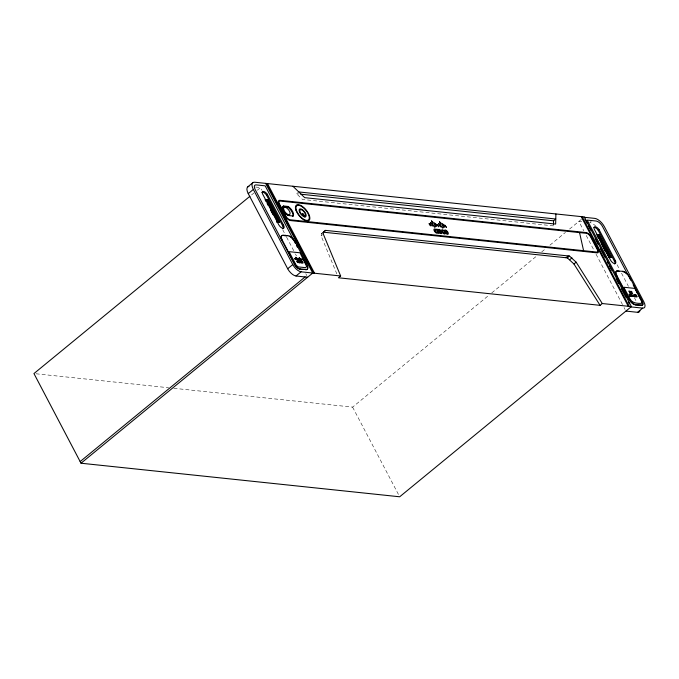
<?xml version="1.0" encoding="UTF-8"?>
<svg xmlns="http://www.w3.org/2000/svg" width="679" height="679" viewBox="0 0 679 679"><rect width="100%" height="100%" fill="white"/><g stroke="black" fill="none" stroke-linecap="round" stroke-linejoin="round"><path stroke-width="0.51" stroke-dasharray="3.4 2.55" d="M336.826 273.883L321.116 235.868L321.422 233.788L322.881 232.583M251.561 194.941L254.014 192.929M257.29 190.247L260.558 187.557L262.035 190.366M553.461 225.878L302.478 199.448L296.604 193.753L298.064 192.547M321.116 235.868L322.576 234.662M173.824 388.286L352.605 407.12L488.515 295.56M491.791 292.878L536.003 256.586M541.74 251.884L545.831 248.522M549.922 245.161L565.48 232.396M569.571 229.035L581.759 219.037M591.205 221.379L589.745 222.568A9.481 4.278 50.6 0 1 595.721 226.082M321.422 233.788L323.374 232.184M255.61 187.039L260.558 187.557M581.818 221.736L578.847 221.422L583.762 230.784M296.604 193.753L298.709 193.973M36.055 373.781L168.562 387.734M617.092 264.751L619.562 269.444M621.531 273.196L628.431 286.343M634.347 297.614L636.325 301.366M586.223 235.469L594.083 250.449M596.052 254.192L623.577 306.628M624.069 307.562L625.053 309.437M282.685 229.689L286.122 236.25M286.614 237.183L294.975 253.097M295.467 254.039L296.443 255.907M305.788 273.696L306.772 275.572M352.605 407.12L398.7 494.915"/><path stroke-width="1.02" d="M553.478 224.868L553.58 220.811L555.778 219.011L298.794 191.945M555.897 213.944L555.651 224.078L304.667 197.648L292.921 186.25M440.926 232.617L439.856 231.683A1.579 0.713 50.6 0 1 438.838 230.733A1.214 0.543 50.6 0 1 438.524 229.875A2.292 1.035 50.6 0 1 438.659 229.51L438.71 229.46M298.904 261.025L298.879 261.05A0.993 0.45 50.6 0 0 298.819 261.203L299.694 262.145M247.86 186.784L252.953 182.6M307.638 277.219L296.002 275.997A8.216 3.709 50.6 0 1 287.675 268.74L248.242 193.617L253.335 189.441A9.481 4.278 50.6 0 1 254.752 182.227L584.313 216.94L631.385 306.602L399.685 496.782L81.022 463.222L33.95 373.56L249.923 196.29M261.822 192.369A4.329 1.952 50.6 0 1 266.457 194.975L267.314 194.27L283.542 225.173A4.15 1.876 50.6 0 1 282.914 228.331A4.15 1.876 50.6 0 1 278.713 224.664L262.484 193.761A4.329 1.952 50.6 0 1 263.554 191.453A4.329 1.952 50.6 0 1 267.314 194.27M266.168 201.663L265.192 199.804L267.781 199.753L279.485 222.041L276.896 222.092L279.485 222.041M266.041 200.551L267.653 200.39L267.305 200.678L270.166 206.136M265.192 199.804L267.781 199.753M282.108 207.265A5.95 2.682 50.6 0 1 283.016 206.484L283.61 205.992L288.083 206.467A6.595 2.979 50.6 0 1 292.607 211.449A6.595 2.979 50.6 0 1 293.099 216.015L292.505 216.499M283.016 206.484L287.489 206.951L288.083 206.467M277.372 221.167L277.024 221.456L278.628 221.295L277.372 221.167L266.397 200.263M283.024 228.704A4.15 1.876 50.6 0 0 282.685 225.878L283.542 225.173M293.948 240.655L265.166 185.834L256.144 184.883A6.247 2.826 50.6 0 0 255.211 189.636L294.644 264.759A4.991 2.249 50.6 0 0 299.702 269.164L306.034 269.487A6.535 2.954 50.6 0 0 307.01 264.513L294.813 241.274A6.289 2.843 50.6 0 0 288.439 235.723L283.245 235.172A6.535 2.954 50.6 0 0 282.26 240.145L281.887 240.459A6.535 2.954 50.6 0 1 282.871 235.477M294.813 241.274L294.44 241.58L295.416 243.438M602.281 303.538L576.157 262.196L569.52 256.076L325.572 230.385L323.374 232.184L567.33 257.876L573.959 264.004L600.092 305.338L602.281 303.538L631.385 306.602M287.675 268.74L292.768 264.564L253.335 189.441M294.644 264.759L295.017 264.454L282.26 240.145M299.702 269.164L306.034 269.487M296.002 275.997L301.094 271.812L340.637 275.98L323.306 234.06L323.611 231.98L325.572 230.385M80.156 461.567L305.134 276.913M81.022 463.222L312.73 273.043L265.65 183.381M340.637 275.98L338.439 277.779L600.092 305.338M593.913 227.465A4.329 1.952 50.6 0 1 598.165 230.257L599.022 229.553L615.242 260.447A4.15 1.876 50.6 0 1 614.622 263.613A4.15 1.876 50.6 0 1 610.413 259.938L594.193 229.044A4.329 1.952 50.6 0 1 595.262 226.735A4.329 1.952 50.6 0 1 599.022 229.553M566.048 257.74L568.247 255.941M567.33 257.876L569.52 256.076M597.673 235.817L599.277 235.664L597.673 235.817L608.647 256.721L610.251 256.569L608.647 256.721M596.816 235.07L599.404 235.019L611.108 257.316L608.52 257.366M569.749 259.701L571.947 257.893M573.959 264.004L576.157 262.196M614.733 263.987A4.15 1.876 50.6 0 0 614.385 261.152L615.242 260.447M617.788 270.751A6.289 2.843 50.6 0 0 616.846 275.538L616.473 275.844A6.289 2.843 50.6 0 1 617.415 271.057L622.991 271.303A6.535 2.954 50.6 0 1 629.62 277.074L642.376 301.383A4.991 2.249 50.6 0 1 641.63 305.177L635.298 304.854A6.535 2.954 50.6 0 1 628.678 299.083L587.208 220.098L596.23 221.04A6.247 2.826 50.6 0 1 602.562 226.565L628.762 276.455M622.991 271.303L622.618 271.608A6.535 2.954 50.6 0 1 623.704 271.897M629.62 277.074L629.246 277.38L630.715 280.189M628.678 299.083L629.051 298.777L616.846 275.538M635.298 304.854L641.63 305.177M642.376 301.383L642.003 301.688A4.991 2.249 50.6 0 1 642.461 302.732M625.919 311.084L637.556 312.315L642.648 308.13A8.216 3.709 50.6 0 0 643.879 301.883L604.437 226.761A9.481 4.278 50.6 0 0 594.838 218.392L583.94 217.246M438.812 229.409L438.838 229.4A3.633 1.638 50.6 0 1 439.95 229.621L440.382 230.461A7.995 3.607 50.6 0 0 439.686 230.274L439.754 230.868A5.542 2.504 50.6 0 0 440.382 231.174A1.409 0.637 50.6 0 1 441.486 232.21A1.63 0.738 50.6 0 1 441.808 233.262A2.784 1.256 50.6 0 1 441.257 233.618M300.814 194.194L553.58 220.811M597.164 234.781L599.404 235.019M293.099 216.015L288.626 215.549A5.95 2.682 50.6 0 1 283.398 210.482A5.95 2.682 50.6 0 1 283.61 205.992M608.868 257.078L611.108 257.316M283.907 235.588L287.03 235.919M617.415 271.057L619.503 271.277M631.012 306.908L642.648 308.13M299.711 262.781L299.617 262.425A1.197 0.543 50.6 0 0 299.77 262.433M636.503 295.942L635.536 294.941L636.257 295.017L635.807 295.195C637.946 296.409 636.741 298.098 636.579 296.002M633.168 284.857L637.589 293.269M638.566 295.144L641.018 299.812M598.165 230.257L614.385 261.152M599.056 235.307L610.76 257.604M599.88 237.769L602.265 242.31M604.658 246.859L608.469 254.124M598.021 235.528L608.995 256.433M597.299 236.003L598.275 237.862M601.204 243.43L605.592 251.79M584.916 219.105L587.36 223.764M588.337 225.623L590.781 230.283M595.186 238.66L598.114 244.253M600.559 248.904L604.964 257.29M607.408 261.941L608.384 263.808M609.36 265.667L611.804 270.327M616.209 278.704L618.654 283.364M621.582 288.948L625.987 297.334M628.431 301.985L629.408 303.853M582.166 216.711L629.246 306.373M581.199 216.609L628.27 306.271M267.475 183.568L314.547 273.23M266.507 183.466L313.579 273.128M296.392 245.297L297.368 247.156M303.224 258.317L306.153 263.893M266.457 194.975L282.685 225.878M267.433 200.042L279.128 222.33M273.985 213.401L276.37 217.951M277.321 219.767L278.28 221.583M267.144 203.522L268.112 205.372M270.556 210.023L272.992 214.666M579.552 232.6L583.592 250.687M301.094 271.812A8.216 3.709 50.6 0 1 292.768 264.564M248.242 193.617A9.481 4.278 50.6 0 1 248.972 186.402M289.11 236.309A6.289 2.843 50.6 0 1 289.678 236.572M290.264 236.912A6.289 2.843 50.6 0 1 291.452 237.811M292.029 238.354A6.289 2.843 50.6 0 1 292.59 238.949M293.124 239.577A6.289 2.843 50.6 0 1 294.058 240.909M307.239 266.193A6.535 2.954 50.6 0 1 305.66 269.792M300.076 268.859A4.991 2.249 50.6 0 1 295.017 264.454M287.489 206.951A6.595 2.979 50.6 0 1 292.802 216.024M282.32 209.879A5.95 2.682 50.6 0 1 282.031 208.869M289.509 214.292A4.583 2.071 50.6 0 1 284.518 212.612A4.583 2.071 50.6 0 1 284.246 207.664M440.858 232.685A2.767 1.248 50.6 0 1 440.365 232.685L439.788 232.515L440.578 233.508A11.034 4.982 50.6 0 0 440.841 233.559A11.178 5.042 50.6 0 0 441.172 233.61M298.964 260.999A1.57 0.713 50.6 0 1 299.439 261.101L299.626 261.457A3.463 1.562 50.6 0 0 299.329 261.381M299.354 261.636A2.402 1.086 50.6 0 0 299.626 261.771L300.245 262.646A1.205 0.543 50.6 0 1 300.008 262.824A3.735 1.689 50.6 0 1 299.829 262.798M639.898 310.693A8.216 3.709 50.6 0 1 637.556 312.315M642.69 303.691A4.991 2.249 50.6 0 1 641.256 305.482M624.29 272.169A6.535 2.954 50.6 0 1 624.901 272.525M625.52 272.958A6.535 2.954 50.6 0 1 626.742 274.027M628.381 275.98A6.535 2.954 50.6 0 1 628.839 276.676M635.671 304.548A6.535 2.954 50.6 0 1 629.051 298.777M631.674 291.35L631.665 292.343C634.475 295.153 630.401 292.267 631.436 292.335C629.229 289.678 631.682 293.124 631.674 291.35M297.258 261.364L298.404 262.62A1.664 0.747 50.6 0 1 297.996 262.62A1.12 0.509 50.6 0 1 296.986 261.644A1.12 0.509 50.6 0 1 297.071 260.812A1.434 0.645 50.6 0 1 297.504 260.906L297.75 261.381L297.258 261.364M300.551 261.695L301.688 262.951A1.664 0.747 50.6 0 1 301.281 262.951A1.12 0.509 50.6 0 1 300.271 261.975A1.12 0.509 50.6 0 1 300.364 261.143A1.434 0.645 50.6 0 1 300.789 261.245L301.043 261.712L300.551 261.695M629.891 295.891L630.732 296.341L629.773 296.239L629.815 294.975L629.034 294.253L629.942 294.856L629.891 295.891M632.539 296.214L631.453 294.703L632.539 296.214M632.752 296.333C630.613 296.417 631.521 292.471 632.752 296.333M294.762 258.546L295.382 259.42L294.779 258.521M295.373 258.105L296.299 259.556L295.39 258.079M295.789 257.333L297.41 260.108L295.789 257.333M297.088 258.275L298.005 259.726L297.105 258.249M298.268 258.971L298.887 259.845L298.268 258.971M298.836 258.47L299.762 259.921L298.853 258.444M299.244 257.689L300.856 260.464L299.252 257.664M300.568 258.64L301.484 260.091L300.585 258.614M301.569 259.2L302.197 260.082L301.586 259.183M429.145 223.731L430.579 225.759L429.145 223.731M430.562 222.712C432.285 229.468 434.339 224.095 430.562 222.712M431.53 220.938C435.451 232.922 437.293 225.114 431.53 220.938M434.518 223.102C436.232 229.842 438.311 224.528 434.518 223.102M437.251 224.707L438.685 226.735L437.251 224.707M438.566 223.561L440.688 226.913L438.6 223.501M439.491 221.761C443.472 233.865 445.169 225.784 439.491 221.761M442.547 223.951C444.261 230.682 446.349 225.369 442.547 223.951M444.872 225.25L446.307 227.278L444.872 225.25M633.88 296.494C631.903 296.171 632.276 293.982 633.88 296.494M306.679 266.507L305.575 267.67L298.726 266.974A3.242 1.46 50.6 0 1 297.971 266.728L296.383 265.413A2.546 1.146 50.6 0 1 295.798 264.53L289.033 251.646L300.008 252.8L306.679 266.507M641.952 302.63L641.613 303.267A3.242 1.46 50.6 0 1 641.035 303.369C636.987 303.513 631.877 303.055 629.951 298.87L623.848 287.251L634.831 288.405L641.596 301.298A2.546 1.146 50.6 0 1 641.918 302.147L641.952 302.63M301.841 261.771L302.579 262.663L301.892 261.729M436.97 232.023L436.453 232.176A1.333 0.603 50.6 0 1 435.027 230.852A1.333 0.603 50.6 0 1 435.519 230.037L436.045 230.274L435.477 229.188A3.31 1.494 50.6 0 0 434.484 228.967A2.589 1.171 50.6 0 0 434.28 230.877A2.589 1.171 50.6 0 0 436.605 233.143A3.836 1.731 50.6 0 0 437.548 233.135L436.97 232.023M444.558 232.795L444.049 232.939A1.333 0.603 50.6 0 1 442.623 231.615A1.333 0.603 50.6 0 1 443.115 230.801L443.642 231.047L443.073 229.96A3.31 1.494 50.6 0 0 442.08 229.731A2.589 1.171 50.6 0 0 441.876 231.649A2.589 1.171 50.6 0 0 444.202 233.907A3.836 1.731 50.6 0 0 445.144 233.899L444.558 232.795M304.846 215.998L302.588 213.359L303.674 215.871A3.887 1.757 50.6 0 1 299.821 210.813A3.887 1.757 50.6 0 1 303.53 211.203A3.887 1.757 50.6 0 1 304.846 215.998M305.397 216.796L304.625 217.229L303.937 216.635A4.872 2.198 50.6 0 1 299.108 210.303A4.872 2.198 50.6 0 1 303.751 210.796A4.872 2.198 50.6 0 1 305.397 216.796M586.13 232.558L279.833 200.305A5.194 2.343 50.6 0 0 279.061 204.252L285.197 215.947A5.22 2.36 50.6 0 0 290.485 220.556L597.24 252.86A4.142 1.867 50.6 0 0 597.86 249.711L591.154 236.937A4.957 2.241 50.6 0 0 586.13 232.558M586.537 233.338L280.249 201.077A4.244 1.918 50.6 0 0 279.612 204.311L285.749 215.998A4.269 1.927 50.6 0 0 290.069 219.775L596.824 252.079A3.191 1.443 50.6 0 0 597.308 249.651L590.603 236.886A4.015 1.808 50.6 0 0 586.537 233.338M437.14 229.281L436.427 229.205L438.558 233.262L439.279 233.338L437.14 229.281M629.043 291.07L630.01 293.286L629.662 292.25L630.485 292.335C632.514 295.866 628.898 288.906 630.35 292.072L629.526 291.987L629.043 291.07M630.587 294.389L630.485 295.637L631.665 296.434L630.587 294.389M634.016 294.754L634.806 296.765L634.076 295.042L635.586 296.85L635.103 295.178L636.189 296.918L635.111 294.864L635.349 296.545L634.016 294.754M631.114 295.696L630.621 294.779L631.114 295.696M298.225 260.948L299.15 262.705L298.225 260.948M295.908 210.125A9.99 4.515 50.6 0 0 308.308 220.938A9.99 4.515 50.6 0 0 303.691 207.468A9.99 4.515 50.6 0 0 295.908 210.125M296.434 210.337A9.217 4.159 50.6 0 0 307.867 220.31A9.217 4.159 50.6 0 0 303.615 207.893A9.217 4.159 50.6 0 0 296.434 210.337M283.729 209.701A4.583 2.071 50.6 0 0 289.415 214.657A4.583 2.071 50.6 0 0 287.302 208.478A4.583 2.071 50.6 0 0 283.729 209.701M445.509 231.836A1.35 0.611 50.6 0 0 447.198 233.228A1.35 0.611 50.6 0 0 446.493 231.386A1.35 0.611 50.6 0 0 445.509 231.836M444.601 231.429A2.674 1.205 50.6 0 0 447.911 234.314A2.674 1.205 50.6 0 0 446.68 230.716A2.674 1.205 50.6 0 0 444.601 231.429M301.459 261.882A1.154 0.526 50.6 0 0 302.893 263.129A1.154 0.526 50.6 0 0 302.359 261.568A1.154 0.526 50.6 0 0 301.459 261.882"/></g></svg>
